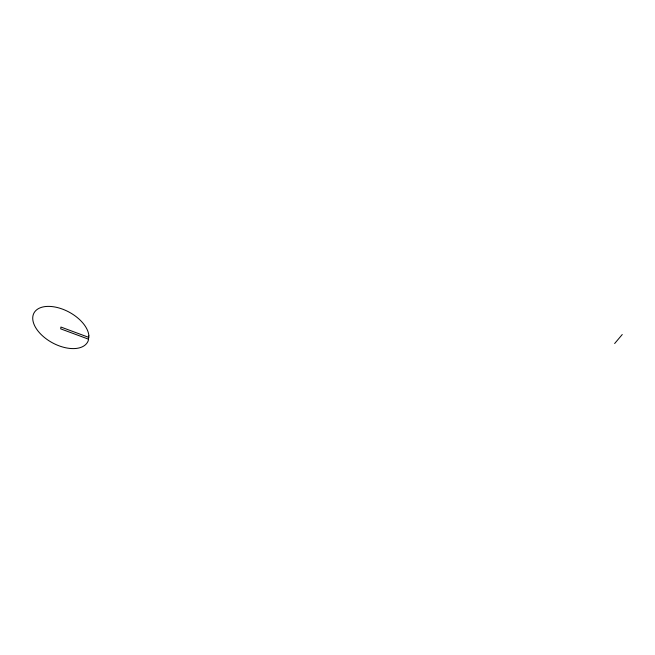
<?xml version="1.0" encoding="UTF-8"?>
<svg xmlns="http://www.w3.org/2000/svg" width="655" height="655" viewBox="0 0 655 655"><rect width="100%" height="100%" fill="white"/><g stroke="black" fill="none" stroke-linecap="round" stroke-linejoin="round"><path stroke-width="0.98" d="M614.644 343.531L622.25 334.517M88.843 337.399L60.899 327.041L60.727 328.875L88.613 339.208M88.883 335.884L88.278 340.6A30.49 17.464 28.3 0 1 43.811 336.957A30.49 17.464 28.3 0 1 47.758 306.393A30.49 17.464 28.3 0 1 88.883 335.884"/></g></svg>
